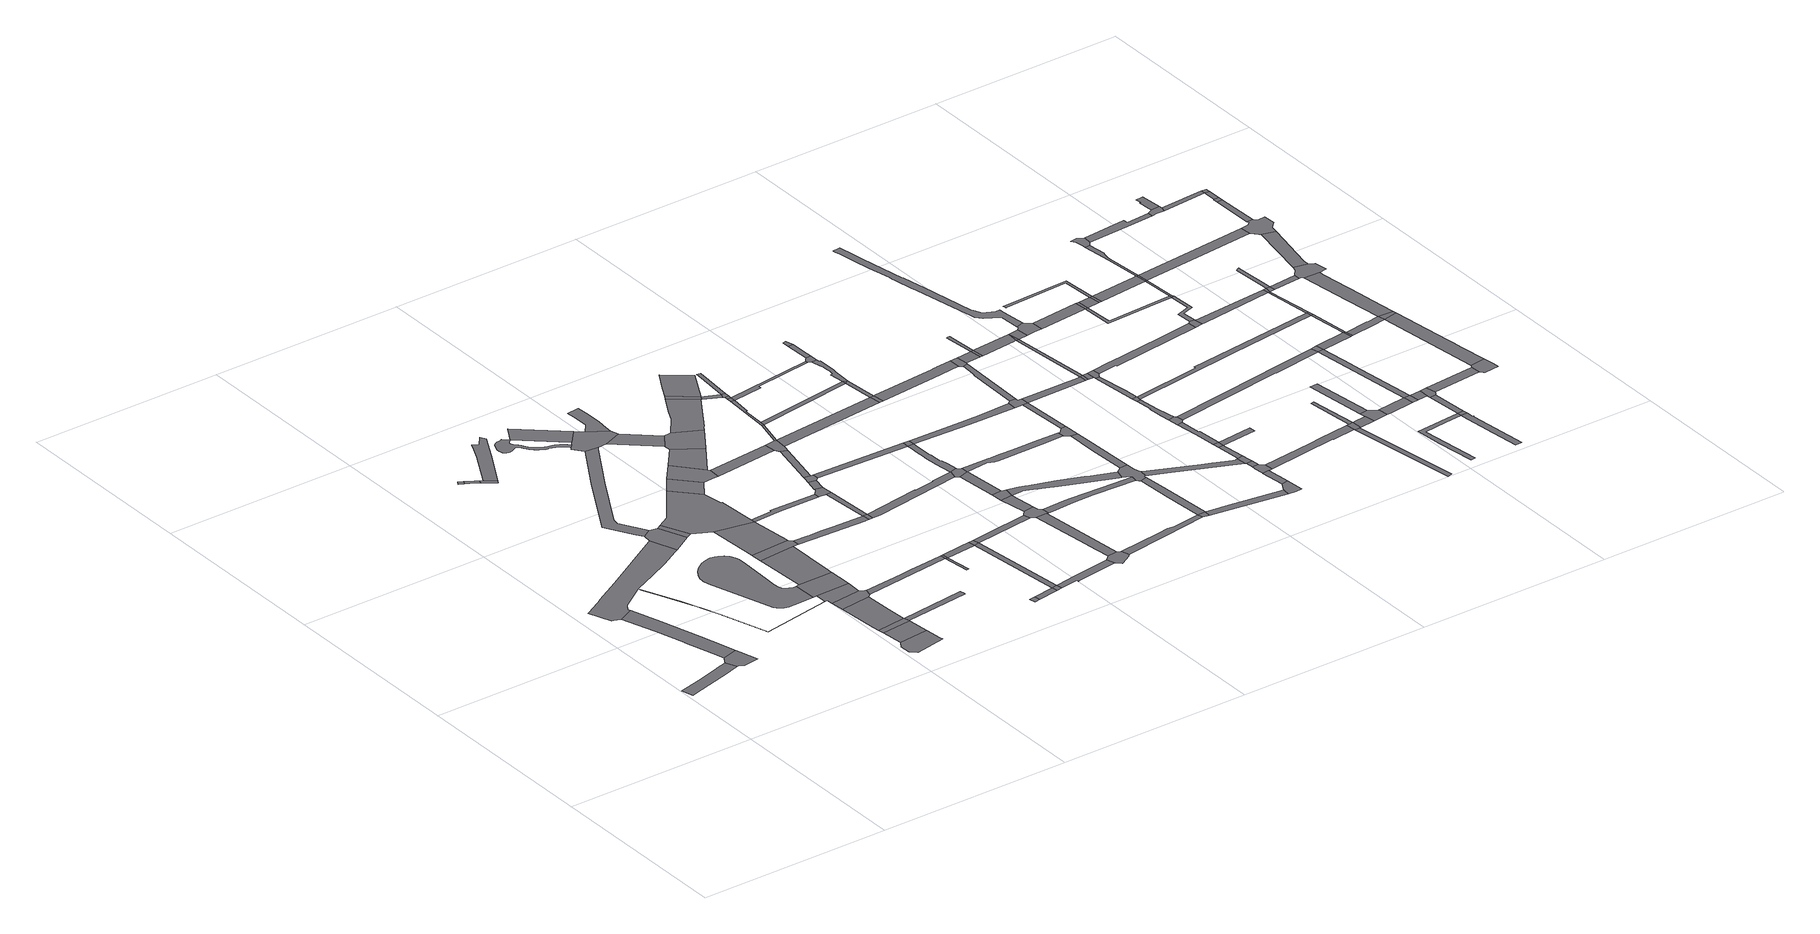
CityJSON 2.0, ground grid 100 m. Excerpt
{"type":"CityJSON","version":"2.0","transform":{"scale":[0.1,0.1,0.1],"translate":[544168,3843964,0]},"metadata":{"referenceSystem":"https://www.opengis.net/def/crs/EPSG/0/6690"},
"CityObjects":{
"road1":{"type":"Road","attributes":{"RoadStructureAttribute.sectionType":"1"},"geometry":[{"type":"MultiSurface","lod":"1","boundaries":[[[0,1,2,3,4,5,6,7,8,9,10,11]]]}]},
"road2":{"type":"Road","geometry":[{"type":"MultiSurface","lod":"1","boundaries":[[[12,13,14,15,0,11,16,17,18]]]}]},
"road3":{"type":"Road","attributes":{"RoadStructureAttribute.sectionType":"1"},"geometry":[{"type":"MultiSurface","lod":"1","boundaries":[[[19,20,21,22,23,24,25,26,27,28,29,14,13]]]}]},
"road4":{"type":"Road","attributes":{"RoadStructureAttribute.sectionType":"1"},"geometry":[{"type":"MultiSurface","lod":"1","boundaries":[[[30,31,32,33,34,35,36,37,38,39,24,23,40,41,42,43,44,45,46,47,48,49,50,51,52,53,54,55,56,57,58,59,60,61]]]}]},
"road5":{"type":"Road","geometry":[{"type":"MultiSurface","lod":"1","boundaries":[[[62,63,64,65]]]}]},
"road6":{"type":"Road","attributes":{"RoadStructureAttribute.sectionType":"1"},"geometry":[{"type":"MultiSurface","lod":"1","boundaries":[[[66,65,64,67,68,69]]]}]},
"road7":{"type":"Road","attributes":{"RoadStructureAttribute.sectionType":"1"},"geometry":[{"type":"MultiSurface","lod":"1","boundaries":[[[70,71,72,73,74,75,76,77,78,79,80,81,82,83,84,85,86,87,88,89,90,91,92,93,94,95,96,97,98,99,100]]]}]},
"road8":{"type":"Road","geometry":[{"type":"MultiSurface","lod":"1","boundaries":[[[69,68,101,102,103]]]}]},
"road9":{"type":"Road","geometry":[{"type":"MultiSurface","lod":"1","boundaries":[[[104,105,106,107,108,109,110,111]]]}]},
"road10":{"type":"Road","attributes":{"RoadStructureAttribute.sectionType":"1"},"geometry":[{"type":"MultiSurface","lod":"1","boundaries":[[[112,113,107,106]]]}]},
"road11":{"type":"Road","geometry":[{"type":"MultiSurface","lod":"1","boundaries":[[[114,115,116,113,112,117]]]}]},
"road12":{"type":"Road","geometry":[{"type":"MultiSurface","lod":"1","boundaries":[[[118,119,120,30,61,121,122,123]]]}]},
"road13":{"type":"Road","attributes":{"RoadStructureAttribute.sectionType":"1"},"geometry":[{"type":"MultiSurface","lod":"1","boundaries":[[[124,125,126,127,116,115]]]}]},
"road14":{"type":"Road","geometry":[{"type":"MultiSurface","lod":"1","boundaries":[[[128,129,130,126,125,131,132]]]}]},
"road15":{"type":"Road","attributes":{"RoadStructureAttribute.sectionType":"1"},"geometry":[{"type":"MultiSurface","lod":"1","boundaries":[[[133,134,51,135,130,129]]]}]},
"road16":{"type":"Road","attributes":{"function":"3","RoadStructureAttribute.sectionType":"1"},"geometry":[{"type":"MultiSurface","lod":"1","boundaries":[[[136,137,138,139,140,141,142,103,102,143,144,145]]]}]},
"road17":{"type":"Road","attributes":{"RoadStructureAttribute.sectionType":"1"},"geometry":[{"type":"MultiSurface","lod":"1","boundaries":[[[146,123,122,147,148]]]}]},
"road18":{"type":"Road","geometry":[{"type":"MultiSurface","lod":"1","boundaries":[[[149,150,100,99,134,133,151,152]]]}]},
"road19":{"type":"Road","attributes":{"RoadStructureAttribute.sectionType":"1"},"geometry":[{"type":"MultiSurface","lod":"1","boundaries":[[[153,154,155,156,157,158,159,149,152]]]}]},
"road20":{"type":"Road","attributes":{"RoadStructureAttribute.sectionType":"1"},"geometry":[{"type":"MultiSurface","lod":"1","boundaries":[[[160,161,162,163,164,165,120,119,166,167,168,169,170]]]}]},
"road21":{"type":"Road","geometry":[{"type":"MultiSurface","lod":"1","boundaries":[[[171,172,173,174,157,156,175,176]]]}]},
"road22":{"type":"Road","attributes":{"RoadStructureAttribute.sectionType":"1"},"geometry":[{"type":"MultiSurface","lod":"1","boundaries":[[[177,178,179,114,117]]]}]},
"road23":{"type":"Road","geometry":[{"type":"MultiSurface","lod":"1","boundaries":[[[180,173,172,181,182,183,184]]]}]},
"road24":{"type":"Road","geometry":[{"type":"MultiSurface","lod":"1","boundaries":[[[185,186,187,188,189,146,148,180,184,190,191,192,193]]]}]},
"road25":{"type":"Road","geometry":[{"type":"MultiSurface","lod":"1","boundaries":[[[194,195,196,197,198,199,200,201,202,203,204,205,206,207,208,209,210,211,212,213,214,215,216,217,218,219,220,221,222,223,224,225,226,227,228,229,230,231,232,233,234,235,236,237,238,239,240,241,242,243,244,245,246,247,248,249,250,251,252,253,254,255,256,257,258,259,260,261,262,263,264,265,266,267,268]]]}]},
"road26":{"type":"Road","attributes":{"RoadStructureAttribute.sectionType":"1"},"geometry":[{"type":"MultiSurface","lod":"1","boundaries":[[[269,270,271,272,132,131,273]]]}]},
"road27":{"type":"Road","attributes":{"RoadStructureAttribute.sectionType":"1"},"geometry":[{"type":"MultiSurface","lod":"1","boundaries":[[[274,268,275,276,277]]]}]},
"road28":{"type":"Road","attributes":{"RoadStructureAttribute.sectionType":"1"},"geometry":[{"type":"MultiSurface","lod":"1","boundaries":[[[278,279,280,185,193,281]]]}]},
"road29":{"type":"Road","attributes":{"RoadStructureAttribute.sectionType":"1"},"geometry":[{"type":"MultiSurface","lod":"1","boundaries":[[[282,283,284,285,286,287,176,175,288,289,290,291,292,293]]]}]},
"road30":{"type":"Road","geometry":[{"type":"MultiSurface","lod":"1","boundaries":[[[277,276,275,240,239,294,160,170,295,296,297,298]]]}]},
"road31":{"type":"Road","geometry":[{"type":"MultiSurface","lod":"1","boundaries":[[[299,278,281,300,301,302,303,304]]]}]},
"road32":{"type":"Road","attributes":{"RoadStructureAttribute.sectionType":"1"},"geometry":[{"type":"MultiSurface","lod":"1","boundaries":[[[305,306,190,184,307,308,309]]]}]},
"road33":{"type":"Road","geometry":[{"type":"MultiSurface","lod":"1","boundaries":[[[310,311,312,313]]]}]},
"road34":{"type":"Road","geometry":[{"type":"MultiSurface","lod":"1","boundaries":[[[273,314,315,316,317]]]}]},
"road35":{"type":"Road","attributes":{"RoadStructureAttribute.sectionType":"1"},"geometry":[{"type":"MultiSurface","lod":"1","boundaries":[[[318,319,320,321,322,323,324,325,298,297]]]}]},
"road36":{"type":"Road","attributes":{"RoadStructureAttribute.sectionType":"1"},"geometry":[{"type":"MultiSurface","lod":"1","boundaries":[[[296,295,326,327]]]}]},
"road37":{"type":"Road","geometry":[{"type":"MultiSurface","lod":"1","boundaries":[[[328,269,273,317]]]}]},
"road38":{"type":"Road","attributes":{"RoadStructureAttribute.sectionType":"1"},"geometry":[{"type":"MultiSurface","lod":"1","boundaries":[[[329,310,313,330]]]}]},
"road39":{"type":"Road","attributes":{"RoadStructureAttribute.sectionType":"1"},"geometry":[{"type":"MultiSurface","lod":"1","boundaries":[[[331,299,304,332]]]}]},
"road40":{"type":"Road","attributes":{"RoadStructureAttribute.sectionType":"1"},"geometry":[{"type":"MultiSurface","lod":"1","boundaries":[[[333,293,292,334]]]}]},
"road41":{"type":"Road","geometry":[{"type":"MultiSurface","lod":"1","boundaries":[[[335,329,330,336]]]}]},
"road42":{"type":"Road","attributes":{"RoadStructureAttribute.sectionType":"1"},"geometry":[{"type":"MultiSurface","lod":"1","boundaries":[[[337,338,328,317,339]]]}]},
"road43":{"type":"Road","attributes":{"RoadStructureAttribute.sectionType":"1"},"geometry":[{"type":"MultiSurface","lod":"1","boundaries":[[[340,341,342,333]]]}]},
"road44":{"type":"Road","geometry":[{"type":"MultiSurface","lod":"1","boundaries":[[[343,344,345,309,308,346,347,341,340,348]]]}]},
"road45":{"type":"Road","attributes":{"RoadStructureAttribute.sectionType":"1"},"geometry":[{"type":"MultiSurface","lod":"1","boundaries":[[[349,339,329,335]]]}]},
"road46":{"type":"Road","geometry":[{"type":"MultiSurface","lod":"1","boundaries":[[[350,327,326,331,332,351]]]}]},
"road47":{"type":"Road","attributes":{"RoadStructureAttribute.sectionType":"1"},"geometry":[{"type":"MultiSurface","lod":"1","boundaries":[[[352,302,301,353]]]}]},
"road48":{"type":"Road","attributes":{"RoadStructureAttribute.sectionType":"1"},"geometry":[{"type":"MultiSurface","lod":"1","boundaries":[[[354,343,348,355]]]}]},
"road49":{"type":"Road","geometry":[{"type":"MultiSurface","lod":"1","boundaries":[[[356,337,339,349]]]}]},
"road50":{"type":"Road","geometry":[{"type":"MultiSurface","lod":"1","boundaries":[[[357,358,354,355,359,360,361,362,363]]]}]},
"road51":{"type":"Road","attributes":{"RoadStructureAttribute.sectionType":"1"},"geometry":[{"type":"MultiSurface","lod":"1","boundaries":[[[364,365,366,367,335,336,368,369,370,371,372]]]}]},
"road52":{"type":"Road","attributes":{"RoadStructureAttribute.sectionType":"1"},"geometry":[{"type":"MultiSurface","lod":"1","boundaries":[[[373,357,363,374]]]}]},
"road53":{"type":"Road","attributes":{"RoadStructureAttribute.sectionType":"1"},"geometry":[{"type":"MultiSurface","lod":"1","boundaries":[[[375,376,377,350,351,378,379,380,381]]]}]},
"road54":{"type":"Road","geometry":[{"type":"MultiSurface","lod":"1","boundaries":[[[382,383,384,352,353,385,373,374,386,387,388]]]}]},
"road55":{"type":"Road","attributes":{"RoadStructureAttribute.sectionType":"1"},"geometry":[{"type":"MultiSurface","lod":"1","boundaries":[[[389,390,356,349,391]]]}]},
"road56":{"type":"Road","attributes":{"RoadStructureAttribute.sectionType":"1"},"geometry":[{"type":"MultiSurface","lod":"1","boundaries":[[[392,393,394,395,396,333,334,397,398]]]}]},
"road57":{"type":"Road","geometry":[{"type":"MultiSurface","lod":"1","boundaries":[[[399,400,383,382,401]]]}]},
"road58":{"type":"Road","geometry":[{"type":"MultiSurface","lod":"1","boundaries":[[[402,375,381,403,404]]]}]},
"road59":{"type":"Road","attributes":{"RoadStructureAttribute.sectionType":"1"},"geometry":[{"type":"MultiSurface","lod":"1","boundaries":[[[362,361,405,406]]]}]},
"road60":{"type":"Road","geometry":[{"type":"MultiSurface","lod":"1","boundaries":[[[407,408,364,372,409,410,411,412]]]}]},
"road61":{"type":"Road","attributes":{"RoadStructureAttribute.sectionType":"1"},"geometry":[{"type":"MultiSurface","lod":"1","boundaries":[[[413,399,401,414,415,416,417]]]}]},
"road62":{"type":"Road","attributes":{"RoadStructureAttribute.sectionType":"1"},"geometry":[{"type":"MultiSurface","lod":"1","boundaries":[[[418,419,402,404,420,421]]]}]},
"road63":{"type":"Road","attributes":{"RoadStructureAttribute.sectionType":"1"},"geometry":[{"type":"MultiSurface","lod":"1","boundaries":[[[404,403,422,423]]]}]},
"road64":{"type":"Road","attributes":{"RoadStructureAttribute.sectionType":"1"},"geometry":[{"type":"MultiSurface","lod":"1","boundaries":[[[424,425,426,408,407,427]]]}]},
"road65":{"type":"Road","geometry":[{"type":"MultiSurface","lod":"1","boundaries":[[[428,413,417,429]]]}]},
"road66":{"type":"Road","attributes":{"RoadStructureAttribute.sectionType":"1"},"geometry":[{"type":"MultiSurface","lod":"1","boundaries":[[[430,428,429,431]]]}]},
"road67":{"type":"Road","geometry":[{"type":"MultiSurface","lod":"1","boundaries":[[[432,433,434,435,436,437,389,391,438,439,424,427,440,441]]]}]},
"road68":{"type":"Road","geometry":[{"type":"MultiSurface","lod":"1","boundaries":[[[423,422,430,431,442]]]}]},
"road69":{"type":"Road","attributes":{"RoadStructureAttribute.sectionType":"1"},"geometry":[{"type":"MultiSurface","lod":"1","boundaries":[[[443,444,435,434]]]}]},
"road70":{"type":"Road","geometry":[{"type":"MultiSurface","lod":"1","boundaries":[[[445,446,447,444,443,448]]]}]},
"road71":{"type":"Road","attributes":{"RoadStructureAttribute.sectionType":"1"},"geometry":[{"type":"MultiSurface","lod":"1","boundaries":[[[449,450,451,423,442,452,453,454,455]]]}]},
"road72":{"type":"Road","attributes":{"RoadStructureAttribute.sectionType":"1"},"geometry":[{"type":"MultiSurface","lod":"1","boundaries":[[[456,457,447,446,458]]]}]},
"road73":{"type":"Road","geometry":[{"type":"MultiSurface","lod":"1","boundaries":[[[459,460,461,392,398,457,456,462]]]}]},
"road74":{"type":"Road","attributes":{"RoadStructureAttribute.sectionType":"1"},"geometry":[{"type":"MultiSurface","lod":"1","boundaries":[[[463,464,465,382,388,466]]]}]},
"road75":{"type":"Road","attributes":{"RoadStructureAttribute.sectionType":"1"},"geometry":[{"type":"MultiSurface","lod":"1","boundaries":[[[467,468,469,470,471,472,473,405,474,475,476,477,478,479,392,461]]]}]},
"road76":{"type":"Road","geometry":[{"type":"MultiSurface","lod":"1","boundaries":[[[406,405,473,480]]]}]},
"road77":{"type":"Road","attributes":{"RoadStructureAttribute.sectionType":"1"},"geometry":[{"type":"MultiSurface","lod":"1","boundaries":[[[481,414,401,482]]]}]},
"road78":{"type":"Road","attributes":{"RoadStructureAttribute.sectionType":"1"},"geometry":[{"type":"MultiSurface","lod":"1","boundaries":[[[483,484,485,486,487,412,411,488,489]]]}]},
"road79":{"type":"Road","attributes":{"RoadStructureAttribute.sectionType":"1"},"geometry":[{"type":"MultiSurface","lod":"1","boundaries":[[[490,429,417,491,492,493]]]}]},
"road80":{"type":"Road","attributes":{"RoadStructureAttribute.sectionType":"1"},"geometry":[{"type":"MultiSurface","lod":"1","boundaries":[[[494,495,496,497,498,499,441,440,500,501,502,503,504,505]]]}]},
"road81":{"type":"Road","attributes":{"RoadStructureAttribute.sectionType":"1"},"geometry":[{"type":"MultiSurface","lod":"1","boundaries":[[[506,507,508,509,510,511,512,448,443,513,514,515,516,517,518,519,520,521]]]}]},
"road82":{"type":"Road","attributes":{"RoadStructureAttribute.sectionType":"1"},"geometry":[{"type":"MultiSurface","lod":"1","boundaries":[[[522,523,524,525,526,462,456,527,528,529,530,531,532,533,534]]]}]},
"road83":{"type":"Road","geometry":[{"type":"MultiSurface","lod":"1","boundaries":[[[535,463,466,536]]]}]},
"road84":{"type":"Road","attributes":{"RoadStructureAttribute.sectionType":"1"},"geometry":[{"type":"MultiSurface","lod":"1","boundaries":[[[537,482,538,463,535]]]}]},
"road85":{"type":"Road","geometry":[{"type":"MultiSurface","lod":"1","boundaries":[[[481,482,537]]]}]},
"road86":{"type":"Road","attributes":{"RoadStructureAttribute.sectionType":"1"},"geometry":[{"type":"MultiSurface","lod":"1","boundaries":[[[539,540,480,473,541,542,543,544]]]}]},
"road87":{"type":"Road","geometry":[{"type":"MultiSurface","lod":"1","boundaries":[[[545,483,489,546]]]}]},
"road88":{"type":"Road","attributes":{"RoadStructureAttribute.sectionType":"1"},"geometry":[{"type":"MultiSurface","lod":"1","boundaries":[[[547,548,549,550,551,552,553,554,555,556,557,558,559,560,561,481,537]]]}]},
"road89":{"type":"Road","geometry":[{"type":"MultiSurface","lod":"1","boundaries":[[[562,563,564,490,493,565,552,551]]]}]},
"road90":{"type":"Road","attributes":{"RoadStructureAttribute.sectionType":"1"},"geometry":[{"type":"MultiSurface","lod":"1","boundaries":[[[566,567,568,569,570,571,572,483,545]]]}]},
"road91":{"type":"Road","attributes":{"RoadStructureAttribute.sectionType":"1"},"geometry":[{"type":"MultiSurface","lod":"1","boundaries":[[[573,574,575,576,563,562]]]}]},
"road92":{"type":"Road","geometry":[{"type":"MultiSurface","lod":"1","boundaries":[[[577,578,579,580,521,520,581,582,505,504,583,569,568,584,585,586]]]}]},
"road93":{"type":"Road","geometry":[{"type":"MultiSurface","lod":"1","boundaries":[[[587,588,576,575]]]}]},
"road94":{"type":"Road","attributes":{"RoadStructureAttribute.sectionType":"1"},"geometry":[{"type":"MultiSurface","lod":"1","boundaries":[[[589,590,591,592,580,579,593,594,595]]]}]},
"road95":{"type":"Road","attributes":{"RoadStructureAttribute.sectionType":"1"},"geometry":[{"type":"MultiSurface","lod":"1","boundaries":[[[596,597,598,599,600,601,602,603,535,536,604,605,606,607]]]}]},
"road96":{"type":"Road","attributes":{"RoadStructureAttribute.sectionType":"1"},"geometry":[{"type":"MultiSurface","lod":"1","boundaries":[[[608,609,545,546,610,611,612]]]}]},
"road97":{"type":"Road","geometry":[{"type":"MultiSurface","lod":"1","boundaries":[[[613,614,615,616,617,534,533,589,595]]]}]},
"road98":{"type":"Road","attributes":{"RoadStructureAttribute.sectionType":"1"},"geometry":[{"type":"MultiSurface","lod":"1","boundaries":[[[618,619,615,614]]]}]},
"road99":{"type":"Road","geometry":[{"type":"MultiSurface","lod":"1","boundaries":[[[620,544,543,619,618,621,622,623,624]]]}]},
"road100":{"type":"Road","attributes":{"RoadStructureAttribute.sectionType":"1"},"geometry":[{"type":"MultiSurface","lod":"1","boundaries":[[[625,626,627,628,629,630,631,586,585,632,633,634,635,636,637]]]}]},
"road101":{"type":"Road","attributes":{"RoadStructureAttribute.sectionType":"1"},"geometry":[{"type":"MultiSurface","lod":"1","boundaries":[[[638,639,640,641,620,624]]]}]},
"road102":{"type":"Road","geometry":[{"type":"MultiSurface","lod":"1","boundaries":[[[642,643,644,612,611,645,646]]]}]},
"road103":{"type":"Road","geometry":[{"type":"MultiSurface","lod":"1","boundaries":[[[647,596,607,648,639,638,649]]]}]},
"road104":{"type":"Road","attributes":{"RoadStructureAttribute.sectionType":"1"},"geometry":[{"type":"MultiSurface","lod":"1","boundaries":[[[650,651,643,642]]]}]},
"road105":{"type":"Road","attributes":{"RoadStructureAttribute.sectionType":"1"},"geometry":[{"type":"MultiSurface","lod":"1","boundaries":[[[652,653,621,618,654,655,656]]]}]},
"road106":{"type":"Road","attributes":{"RoadStructureAttribute.sectionType":"1"},"geometry":[{"type":"MultiSurface","lod":"1","boundaries":[[[657,658,647,649,659]]]}]},
"road107":{"type":"Road","geometry":[{"type":"MultiSurface","lod":"1","boundaries":[[[660,661,662,663,664,651,650,665,666,667]]]}]},
"road108":{"type":"Road","attributes":{"RoadStructureAttribute.sectionType":"1"},"geometry":[{"type":"MultiSurface","lod":"1","boundaries":[[[668,669,670,661,660]]]}]},
"road109":{"type":"Road","geometry":[{"type":"MultiSurface","lod":"1","boundaries":[[[671,672,673,637,636,670,669]]]}]},
"road110":{"type":"Road","attributes":{"RoadStructureAttribute.sectionType":"1"},"geometry":[{"type":"MultiSurface","lod":"1","boundaries":[[[674,675,676,673,672]]]}]},
"road111":{"type":"Road","geometry":[{"type":"MultiSurface","lod":"1","boundaries":[[[677,678,676,675]]]}]},
"road112":{"type":"Road","geometry":[{"type":"MultiSurface","lod":"1","boundaries":[[[679,657,659,680]]]}]},
"road113":{"type":"Road","geometry":[{"type":"MultiSurface","lod":"1","boundaries":[[[681,682,683,657,679]]]}]},
"road114":{"type":"Road","attributes":{"RoadStructureAttribute.sectionType":"1"},"geometry":[{"type":"MultiSurface","lod":"1","boundaries":[[[684,685,686,687,688,689,690,678,677]]]}]},
"road115":{"type":"Road","geometry":[{"type":"MultiSurface","lod":"1","boundaries":[[[691,692,693,694,689,688,695,696,697,698]]]}]},
"road116":{"type":"Road","attributes":{"RoadStructureAttribute.sectionType":"1"},"geometry":[{"type":"MultiSurface","lod":"1","boundaries":[[[699,700,701,702,703,704,705,706,694,693]]]}]},
"road117":{"type":"Road","geometry":[{"type":"MultiSurface","lod":"1","boundaries":[[[707,708,702,701,709,710]]]}]},
"road118":{"type":"Road","geometry":[{"type":"MultiSurface","lod":"1","boundaries":[[[711,712,713,677,675]]]}]},
"road119":{"type":"Road","attributes":{"RoadStructureAttribute.sectionType":"1"},"geometry":[{"type":"MultiSurface","lod":"1","boundaries":[[[714,715,679,680,716,717,718]]]}]},
"road120":{"type":"Road","geometry":[{"type":"MultiSurface","lod":"1","boundaries":[[[719,656,655,720]]]}]},
"road121":{"type":"Road","attributes":{"RoadStructureAttribute.sectionType":"1"},"geometry":[{"type":"MultiSurface","lod":"1","boundaries":[[[721,722,723,708,707]]]}]},
"road122":{"type":"Road","attributes":{"RoadStructureAttribute.sectionType":"1"},"geometry":[{"type":"MultiSurface","lod":"1","boundaries":[[[724,725,719,720,726,727]]]}]},
"road123":{"type":"Road","attributes":{"RoadStructureAttribute.sectionType":"1"},"geometry":[{"type":"MultiSurface","lod":"1","boundaries":[[[728,718,656,719]]]}]},
"road124":{"type":"Road","geometry":[{"type":"MultiSurface","lod":"1","boundaries":[[[729,724,727,730,723,722,731,732,733]]]}]},
"road125":{"type":"Road","geometry":[{"type":"MultiSurface","lod":"1","boundaries":[[[714,718,728]]]}]},
"road126":{"type":"Road","attributes":{"RoadStructureAttribute.sectionType":"1"},"geometry":[{"type":"MultiSurface","lod":"1","boundaries":[[[734,735,736,667,666,737,738,739]]]}]},
"road127":{"type":"Road","attributes":{"RoadStructureAttribute.sectionType":"1"},"geometry":[{"type":"MultiSurface","lod":"1","boundaries":[[[740,714,728,741]]]}]},
"road128":{"type":"Road","geometry":[{"type":"MultiSurface","lod":"1","boundaries":[[[742,743,744,745,746,740,741,747,748,749,750]]]}]},
"road129":{"type":"Road","attributes":{"RoadStructureAttribute.sectionType":"1"},"geometry":[{"type":"MultiSurface","lod":"1","boundaries":[[[751,752,753,754,755,756,757,758,759,760,761,762,763,764,765,766,767,768,769,770,771,772,773,774,775,776,777,778,779,780,781,782,783,784,785,786,744,743]]]}]},
"road130":{"type":"Road","attributes":{"RoadStructureAttribute.sectionType":"1"},"geometry":[{"type":"MultiSurface","lod":"1","boundaries":[[[787,788,789,790]]]}]},
"road131":{"type":"Road","attributes":{"RoadStructureAttribute.sectionType":"1"},"geometry":[{"type":"MultiSurface","lod":"1","boundaries":[[[791,792,793,794,729,733,795,796,797,798,799]]]}]},
"road132":{"type":"Road","attributes":{"RoadStructureAttribute.sectionType":"1"},"geometry":[{"type":"MultiSurface","lod":"1","boundaries":[[[800,750,749,801,802]]]}]},
"road133":{"type":"Road","geometry":[{"type":"MultiSurface","lod":"1","boundaries":[[[803,804,805,734,739,806,788,787,807,808]]]}]},
"road134":{"type":"Road","attributes":{"RoadStructureAttribute.sectionType":"1"},"geometry":[{"type":"MultiSurface","lod":"1","boundaries":[[[809,810,811,698,697,812,813,814]]]}]},
"road135":{"type":"Road","attributes":{"RoadStructureAttribute.sectionType":"1"},"geometry":[{"type":"MultiSurface","lod":"1","boundaries":[[[815,816,817,804,803]]]}]},
"road136":{"type":"Road","attributes":{"RoadStructureAttribute.sectionType":"1"},"geometry":[{"type":"MultiSurface","lod":"1","boundaries":[[[818,819,820,803,808,821]]]}]},
"road137":{"type":"Road","attributes":{"RoadStructureAttribute.sectionType":"1"},"geometry":[{"type":"MultiSurface","lod":"1","boundaries":[[[822,823,824,825,826,827,828,829]]]}]},
"road138":{"type":"Road","geometry":[{"type":"MultiSurface","lod":"1","boundaries":[[[830,800,802,831]]]}]},
"road139":{"type":"Road","geometry":[{"type":"MultiSurface","lod":"1","boundaries":[[[832,833,834,835,818,821,836,837]]]}]},
"road140":{"type":"Road","attributes":{"RoadStructureAttribute.sectionType":"1"},"geometry":[{"type":"MultiSurface","lod":"1","boundaries":[[[838,839,840,710,709,841,842]]]}]},
"road141":{"type":"Road","attributes":{"RoadStructureAttribute.sectionType":"1"},"geometry":[{"type":"MultiSurface","lod":"1","boundaries":[[[843,844,845,835,834]]]}]},
"road142":{"type":"Road","attributes":{"RoadStructureAttribute.sectionType":"1"},"geometry":[{"type":"MultiSurface","lod":"1","boundaries":[[[828,830,831,846]]]}]},
"road143":{"type":"Road","attributes":{"RoadStructureAttribute.sectionType":"1"},"geometry":[{"type":"MultiSurface","lod":"1","boundaries":[[[847,848,849,850,851,852,853,854]]]}]},
"road144":{"type":"Road","geometry":[{"type":"MultiSurface","lod":"1","boundaries":[[[829,828,846,855]]]}]},
"road145":{"type":"Road","attributes":{"RoadStructureAttribute.sectionType":"1"},"geometry":[{"type":"MultiSurface","lod":"1","boundaries":[[[856,857,858,837,836,859,860]]]}]},
"road146":{"type":"Road","attributes":{"RoadStructureAttribute.sectionType":"1"},"geometry":[{"type":"MultiSurface","lod":"1","boundaries":[[[861,831,802,862,863,864]]]}]},
"road147":{"type":"Road","geometry":[{"type":"MultiSurface","lod":"1","boundaries":[[[865,866,791,799,867,868,869]]]}]},
"road148":{"type":"Road","attributes":{"RoadStructureAttribute.sectionType":"1"},"geometry":[{"type":"MultiSurface","lod":"1","boundaries":[[[870,871,872,829,855,873,874]]]}]},
"road149":{"type":"Road","geometry":[{"type":"MultiSurface","lod":"1","boundaries":[[[875,856,860,876]]]}]},
"road150":{"type":"Road","attributes":{"RoadStructureAttribute.sectionType":"1"},"geometry":[{"type":"MultiSurface","lod":"1","boundaries":[[[877,878,879,880,854,881,882,883,884]]]}]},
"road151":{"type":"Road","attributes":{"RoadStructureAttribute.sectionType":"1"},"geometry":[{"type":"MultiSurface","lod":"1","boundaries":[[[885,886,887,888,889,890,865,869]]]}]},
"road152":{"type":"Road","geometry":[{"type":"MultiSurface","lod":"1","boundaries":[[[891,847,854,880]]]}]},
"road153":{"type":"Road","attributes":{"RoadStructureAttribute.sectionType":"1"},"geometry":[{"type":"MultiSurface","lod":"1","boundaries":[[[892,893,875,876,894,895]]]}]},
"road154":{"type":"Road","attributes":{"RoadStructureAttribute.sectionType":"1"},"geometry":[{"type":"MultiSurface","lod":"1","boundaries":[[[896,897,898,814,856,875]]]}]},
"road155":{"type":"Road","attributes":{"RoadStructureAttribute.sectionType":"1"},"geometry":[{"type":"MultiSurface","lod":"1","boundaries":[[[899,900,901,847,891]]]}]},
"road156":{"type":"Road","geometry":[{"type":"MultiSurface","lod":"1","boundaries":[[[902,892,895,903,900,899,904,905]]]}]},
"road157":{"type":"Road","geometry":[{"type":"MultiSurface","lod":"1","boundaries":[[[906,809,814,898]]]}]},
"road158":{"type":"Road","geometry":[{"type":"MultiSurface","lod":"1","boundaries":[[[907,908,874,864,863,888,887]]]}]},
"road159":{"type":"Road","geometry":[{"type":"MultiSurface","lod":"1","boundaries":[[[909,870,874,908]]]}]},
"road160":{"type":"Road","attributes":{"RoadStructureAttribute.sectionType":"1"},"geometry":[{"type":"MultiSurface","lod":"1","boundaries":[[[910,868,867,911,912]]]}]},
"road161":{"type":"Road","attributes":{"RoadStructureAttribute.sectionType":"1"},"geometry":[{"type":"MultiSurface","lod":"1","boundaries":[[[913,914,915,916,917,918,919,920,921,870,909]]]}]},
"road162":{"type":"Road","attributes":{"RoadStructureAttribute.sectionType":"1"},"geometry":[{"type":"MultiSurface","lod":"1","boundaries":[[[922,923,924,906,898,925,926]]]}]},
"road163":{"type":"Road","geometry":[{"type":"MultiSurface","lod":"1","boundaries":[[[927,928,929,930,931,919,918,932,933,934]]]}]},
"road164":{"type":"Road","attributes":{"RoadStructureAttribute.sectionType":"1"},"geometry":[{"type":"MultiSurface","lod":"1","boundaries":[[[935,902,905,936]]]}]},
"road165":{"type":"Road","geometry":[{"type":"MultiSurface","lod":"1","boundaries":[[[937,922,926,938,939]]]}]},
"road166":{"type":"Road","attributes":{"RoadStructureAttribute.sectionType":"1"},"geometry":[{"type":"MultiSurface","lod":"1","boundaries":[[[940,842,922,937]]]}]},
"road167":{"type":"Road","geometry":[{"type":"MultiSurface","lod":"1","boundaries":[[[941,838,842,940]]]}]},
"road168":{"type":"Road","attributes":{"RoadStructureAttribute.sectionType":"1"},"geometry":[{"type":"MultiSurface","lod":"1","boundaries":[[[942,912,943,838,941]]]}]},
"road169":{"type":"Road","geometry":[{"type":"MultiSurface","lod":"1","boundaries":[[[944,910,912,942]]]}]},
"road170":{"type":"Road","attributes":{"RoadStructureAttribute.sectionType":"1"},"geometry":[{"type":"MultiSurface","lod":"1","boundaries":[[[945,946,947,939,938,948,949]]]}]},
"road171":{"type":"Road","geometry":[{"type":"MultiSurface","lod":"1","boundaries":[[[950,944,942,951]]]}]},
"road172":{"type":"Road","geometry":[{"type":"MultiSurface","lod":"1","boundaries":[[[952,953,954,955,956,935,936,957,958,959]]]}]},
"road173":{"type":"Road","geometry":[{"type":"MultiSurface","lod":"1","boundaries":[[[960,961,962,963,964,965,944,950]]]}]},
"road174":{"type":"Road","attributes":{"RoadStructureAttribute.sectionType":"1"},"geometry":[{"type":"MultiSurface","lod":"1","boundaries":[[[966,967,968,969,934,933,970,971,972]]]}]},
"road175":{"type":"Road","attributes":{"RoadStructureAttribute.sectionType":"1"},"geometry":[{"type":"MultiSurface","lod":"1","boundaries":[[[973,909,908,974,975,976]]]}]},
"road176":{"type":"Road","attributes":{"RoadStructureAttribute.sectionType":"1"},"geometry":[{"type":"MultiSurface","lod":"1","boundaries":[[[977,978,979,980,949,955,954]]]}]},
"road177":{"type":"Road","attributes":{"RoadStructureAttribute.sectionType":"1"},"geometry":[{"type":"MultiSurface","lod":"1","boundaries":[[[981,950,951,982]]]}]},
"road178":{"type":"Road","geometry":[{"type":"MultiSurface","lod":"1","boundaries":[[[945,949,980,983]]]}]},
"road179":{"type":"Road","attributes":{"RoadStructureAttribute.sectionType":"1"},"geometry":[{"type":"MultiSurface","lod":"1","boundaries":[[[984,985,945,983,986,987,988,989,990]]]}]},
"road180":{"type":"Road","geometry":[{"type":"MultiSurface","lod":"1","boundaries":[[[991,992,981,982,993,994,984,990,995,996,997]]]}]},
"road181":{"type":"Road","geometry":[{"type":"MultiSurface","lod":"1","boundaries":[[[998,999,972,971,1000,1001,1002]]]}]},
"road182":{"type":"Road","attributes":{"RoadStructureAttribute.sectionType":"1"},"geometry":[{"type":"MultiSurface","lod":"1","boundaries":[[[1003,1004,1005,1006,1007,1008,999,998]]]}]},
"road183":{"type":"Road","attributes":{"RoadStructureAttribute.sectionType":"1"},"geometry":[{"type":"MultiSurface","lod":"1","boundaries":[[[1009,991,997,1010,1011]]]}]},
"road184":{"type":"Road","attributes":{"RoadStructureAttribute.sectionType":"1"},"geometry":[{"type":"MultiSurface","lod":"1","boundaries":[[[1012,1002,1001,1013]]]}]},
"road185":{"type":"Road","geometry":[{"type":"MultiSurface","lod":"1","boundaries":[[[1014,1015,1016,1017,1018,1019,1020,973,976,1021,1009,1011,1022,1023,1024]]]}]},
"road186":{"type":"Road","attributes":{"RoadStructureAttribute.sectionType":"1"},"geometry":[{"type":"MultiSurface","lod":"1","boundaries":[[[1025,1026,1017,1016,1027]]]}]},
"road187":{"type":"Road","geometry":[{"type":"MultiSurface","lod":"1","boundaries":[[[1028,1029,1030,1025,1027]]]}]},
"road188":{"type":"Road","attributes":{"RoadStructureAttribute.sectionType":"1"},"geometry":[{"type":"MultiSurface","lod":"1","boundaries":[[[1013,1031,1029,1028,1032]]]}]},
"road189":{"type":"Road","geometry":[{"type":"MultiSurface","lod":"1","boundaries":[[[1012,1013,1032,1033]]]}]}
},
"vertices":[
[310,608,0],[253,592,0],[251,592,0],[240,589,0],[172,569,0],[123,556,0],[6,523,0],[24,463,0],[39,467,0],[272,532,0],[286,536,0],[334,550,0],
[420,646,0],[413,669,0],[332,646,0],[315,617,0],[341,552,0],[367,538,0],[447,549,0],
[377,798,0],[359,862,0],[337,939,0],[297,1073,0],[246,1228,0],[168,1192,0],[194,1109,0],[225,1014,0],[271,860,0],[272,855,0],[315,710,0],
[678,1670,0],[671,1666,0],[334,1469,0],[191,1388,0],[192,1386,0],[131,1351,0],[80,1322,0],[124,1206,0],[142,1201,0],[148,1199,0],[242,1239,0],[241,1242,0],[240,1245,0],[261,1276,0],[385,1361,0],[394,1343,0],[432,1251,0],[473,1155,0],[511,1060,0],[545,963,0],[625,711,0],[992,777,0],[626,713,0],[547,965,0],[512,1062,0],[475,1158,0],[387,1362,0],[451,1392,0],[510,1420,0],[609,1468,0],[712,1524,0],[730,1534,0],
[301,2599,0],[291,2582,0],[316,2569,0],[325,2586,0],
[367,2561,0],[360,2546,0],[380,2533,0],[386,2550,0],
[952,961,0],[931,966,0],[916,976,0],[906,990,0],[899,1006,0],[897,1034,0],[898,1095,0],[905,1269,0],[904,1302,0],[898,1324,0],[885,1349,0],[867,1366,0],[845,1379,0],[830,1386,0],[807,1388,0],[779,1385,0],[747,1372,0],[714,1350,0],[690,1327,0],[672,1298,0],[663,1273,0],[660,1243,0],[665,1209,0],[775,873,0],[783,860,0],[795,848,0],[810,838,0],[832,833,0],[862,833,0],[970,837,0],[966,960,0],
[441,2483,0],[451,2500,0],[401,2542,0],
[1211,218,0],[1209,242,0],[1203,301,0],[1045,285,0],[1024,253,0],[1026,196,0],[1057,168,0],[1214,196,0],
[1191,412,0],[1034,396,0],
[1184,446,0],[1182,446,0],[1031,430,0],[1190,417,0],
[736,1747,0],[735,1748,0],[686,1717,0],[751,1546,0],[834,1597,0],[775,1739,0],
[1177,550,0],[1170,692,0],[1012,674,0],[1027,466,0],
[1192,746,0],[1168,762,0],[1006,744,0],[1188,709,0],[1195,744,0],
[1168,840,0],[990,838,0],[1004,779,0],
[614,2854,0],[577,2809,0],[549,2825,0],[542,2812,0],[540,2808,0],[539,2807,0],[500,2725,0],[548,2672,0],[603,2775,0],[629,2827,0],
[800,1754,0],[846,1604,0],[865,1613,0],
[983,965,0],[975,961,0],[1168,862,0],[1167,966,0],
[1166,984,0],[1165,1133,0],[1165,1249,0],[1165,1251,0],[973,1234,0],[979,1096,0],[985,966,0],
[920,2476,0],[783,2251,0],[763,2215,0],[581,1895,0],[656,1760,0],[664,1749,0],[657,1882,0],[661,1914,0],[824,2200,0],[976,2454,0],[986,2470,0],
[1192,1293,0],[1178,1308,0],[970,1294,0],[970,1278,0],[1194,1250,0],[1195,1290,0],
[1532,458,0],[1530,473,0],[1527,488,0],
[957,1564,0],[1177,1317,0],[1157,1515,0],[1156,1519,0],[1156,1526,0],
[1005,1981,0],[986,1955,0],[972,1936,0],[864,1792,0],[863,1790,0],[1154,1551,0],[1142,1749,0],[1136,1749,0],[1121,1855,0],
[681,2782,0],[674,2777,0],[667,2776,0],[654,2776,0],[645,2774,0],[636,2768,0],[628,2760,0],[622,2749,0],[617,2734,0],[613,2722,0],[611,2714,0],[611,2704,0],[613,2697,0],[617,2686,0],[624,2677,0],[630,2674,0],[637,2672,0],[642,2670,0],[649,2670,0],[660,2673,0],[675,2682,0],[683,2685,0],[692,2686,0],[699,2683,0],[702,2680,0],[705,2678,0],[714,2661,0],[730,2639,0],[745,2623,0],[763,2610,0],[781,2599,0],[792,2595,0],[802,2593,0],[804,2592,0],[819,2589,0],[827,2587,0],[836,2584,0],[846,2580,0],[855,2574,0],[864,2568,0],[873,2561,0],[877,2557,0],[882,2553,0],[885,2549,0],[889,2545,0],[892,2543,0],[905,2558,0],[900,2563,0],[895,2568,0],[890,2572,0],[886,2576,0],[876,2584,0],[866,2591,0],[855,2597,0],[844,2603,0],[832,2607,0],[824,2609,0],[815,2611,0],[806,2612,0],[798,2614,0],[790,2617,0],[774,2627,0],[758,2638,0],[745,2652,0],[731,2671,0],[721,2689,0],[717,2694,0],[713,2698,0],[709,2702,0],[704,2706,0],[695,2718,0],[692,2729,0],[692,2735,0],[694,2740,0],[710,2757,0],
[1644,791,0],[1561,782,0],[1467,772,0],[1406,766,0],[1647,761,0],
[759,2840,0],[919,2575,0],[976,2641,0],[981,2647,0],
[1067,2063,0],[1031,2015,0],[1017,1997,0],[1179,1940,0],
[1563,1278,0],[1561,1278,0],[1409,1283,0],[1344,1285,0],[1283,1286,0],[1272,1287,0],[1272,1247,0],[1560,1239,0],[1561,1239,0],[1563,1239,0],[1580,1238,0],[1574,1279,0],
[880,2529,0],[1036,2474,0],[1131,2513,0],[1118,2555,0],[1021,2612,0],
[1144,2158,0],[1249,1946,0],[1265,1947,0],[1268,2009,0],[1265,2013,0],[1260,2020,0],
[1272,1565,0],[1272,1557,0],[1302,1535,0],[1516,1531,0],[1516,1562,0],
[1765,252,0],[1735,247,0],[1740,214,0],[1770,220,0],
[1663,622,0],[1670,623,0],[1676,624,0],[1659,759,0],
[1119,2592,0],[1123,2646,0],[1125,2729,0],[1121,2799,0],[1057,2793,0],[1060,2750,0],[1061,2665,0],[1058,2658,0],
[1231,2301,0],[1285,2377,0],
[1656,793,0],
[1875,268,0],[1879,237,0],
[1233,2266,0],[1366,2175,0],
[1599,1281,0],[1600,1239,0],
[1905,273,0],[1910,242,0],
[1814,811,0],[1769,805,0],[1819,773,0],
[1585,1532,0],[1557,1530,0],[1574,1281,0],
[1541,1597,0],[1539,1585,0],[1524,1570,0],[1530,1531,0],[1552,1530,0],[1581,1588,0],
[1847,781,0],
[1323,2378,0],[1458,2311,0],
[1597,2040,0],[1601,1979,0],
[1556,1664,0],[1596,1656,0],
[1842,815,0],
[1565,1711,0],[1563,1700,0],[1601,1659,0],[1609,1666,0],[1613,1668,0],[1614,1703,0],[1600,1703,0],
[2217,318,0],[2000,288,0],[1978,285,0],[1911,274,0],[2002,256,0],[2003,252,0],[2004,244,0],[2006,245,0],[2230,277,0],
[1618,1956,0],[1651,1945,0],
[1482,2635,0],[1425,2531,0],[1397,2476,0],[1471,2330,0],[1475,2335,0],[1513,2392,0],[1607,2536,0],
[1664,2046,0],[1654,2046,0],[1652,2046,0],[1614,1961,0],[1655,1962,0],[1656,1968,0],[1659,1983,0],
[2153,856,0],[1936,827,0],[2165,823,0],
[2120,1357,0],[2008,1341,0],[2009,1338,0],[1897,1321,0],[1896,1325,0],[1643,1240,0],[2110,1313,0],
[1690,2191,0],[1654,2047,0],[1700,2189,0],
[1494,2656,0],[1609,2534,0],[1620,2553,0],
[2101,1651,0],[2102,1689,0],
[2295,348,0],[2243,345,0],[2257,253,0],[2314,286,0],[2326,298,0],[2313,340,0],
[1703,2440,0],[1700,2212,0],[1706,2332,0],[1714,2332,0],[1723,2439,0],
[1586,2821,0],[1529,2719,0],[1625,2561,0],[1712,2723,0],
[1695,2492,0],[1707,2517,0],
[2189,809,0],[2222,532,0],[2235,417,0],[2246,807,0],
[1704,2468,0],[1723,2467,0],
[1705,2487,0],[1724,2485,0],
[2240,860,0],[2236,865,0],[2233,890,0],[2178,884,0],[2158,862,0],[2156,860,0],[2168,824,0],[2171,824,0],[2258,808,0],[2251,848,0],
[1727,2515,0],
[2217,1030,0],[2153,1024,0],
[2216,1086,0],[2203,1089,0],[2147,1084,0],[2226,1084,0],
[1722,2723,0],[1723,2723,0],[1718,2660,0],[1738,2654,0],[1738,2658,0],[1740,2694,0],[1743,2721,0],
[2182,1315,0],[2128,1296,0],[2182,1314,0],
[2176,1351,0],[2176,1352,0],[2159,1368,0],[2178,1352,0],
[2225,2099,0],[1680,2048,0],[1666,2047,0],[2231,2037,0],
[2152,1426,0],[2147,1462,0],[2140,1463,0],[2137,1530,0],[2137,1539,0],[2134,1612,0],[2134,1654,0],[2103,1634,0],[2103,1590,0],[2104,1535,0],[2104,1524,0],[2109,1450,0],[2120,1360,0],
[2135,1688,0],
[2208,2285,0],[2211,2264,0],
[2781,398,0],[2636,376,0],[2601,379,0],[2549,372,0],[2548,372,0],[2554,333,0],[2786,368,0],
[2182,2524,0],[1883,2458,0],[1882,2473,0],[2183,2512,0],
[2645,844,0],[2411,854,0],[2379,853,0],[2345,852,0],[2317,851,0],[2261,848,0],[2279,809,0],[2401,816,0],[2509,815,0],[2644,809,0],[2739,805,0],[2746,840,0],
[2588,964,0],[2577,968,0],[2458,1013,0],[2320,1059,0],[2314,1061,0],[2287,1069,0],[2276,1072,0],[2225,1030,0],[2275,1032,0],[2280,1032,0],[2306,1021,0],[2429,969,0],[2540,925,0],[2695,868,0],[2705,863,0],[2719,913,0],
[2604,1348,0],[2457,1349,0],[2394,1350,0],[2331,1351,0],[2328,1351,0],[2297,1325,0],[2330,1310,0],[2350,1310,0],[2394,1310,0],[2466,1311,0],[2591,1311,0],[2712,1313,0],[2712,1347,0],
[2246,2101,0],[2252,2039,0],
[2231,2275,0],[2213,2252,0],
[2521,1683,0],[2393,1681,0],[2438,1644,0],[2521,1643,0],[2687,1642,0],[2687,1687,0],
[2823,399,0],[2818,363,0],
[2236,2373,0],[2238,2395,0],[2236,2489,0],[2231,2489,0],[2231,2507,0],[2203,2506,0],[2202,2498,0],[2212,2456,0],[2215,2439,0],[2216,2424,0],[2217,2409,0],[2218,2393,0],[2216,2379,0],[2213,2364,0],[2201,2363,0],
[2230,2551,0],[2202,2550,0],[2194,2540,0],[2194,2514,0],
[2823,402,0],[2803,663,0],[2792,797,0],[2756,787,0],[2763,660,0],[2766,600,0],[2780,401,0],
[2229,2564,0],[2229,2581,0],[2226,2677,0],[2198,2676,0],
[2801,865,0],[2793,893,0],[2791,938,0],[2750,935,0],[2743,848,0],[2746,846,0],[2750,793,0],[2791,810,0],[2798,814,0],[2804,854,0],
[2216,2721,0],[2197,2715,0],
[2739,1292,0],[2740,1214,0],[2740,1177,0],[2743,1105,0],[2787,1023,0],[2779,1215,0],[2776,1289,0],
[2701,2144,0],[2623,2137,0],[2611,2135,0],[2609,2135,0],[2603,2134,0],[2596,2133,0],[2593,2133,0],[2255,2102,0],[2520,2064,0],[2556,2069,0],[2701,2083,0],[2705,2083,0],
[3001,376,0],[2962,380,0],[3133,317,0],[3215,306,0],[3218,344,0],
[2773,1355,0],[2773,1373,0],[2746,1372,0],[2730,1354,0],[2723,1347,0],
[2760,1642,0],[2733,1641,0],
[2705,1704,0],[2760,1685,0],[2737,1685,0],[2738,1692,0],[2738,1703,0],
[3200,685,0],[3199,685,0],[3193,686,0],[3175,693,0],[3105,724,0],[3061,743,0],[2809,852,0],[2802,812,0],[2803,811,0],[2813,807,0],[2892,775,0],[3221,635,0],[3216,688,0],
[2748,2077,0],[2721,2069,0],[2717,1977,0],[2712,1977,0],
[3280,396,0],[3246,391,0],[3243,387,0],[3256,300,0],[3290,305,0],
[2744,2148,0],[2715,2075,0],[2749,2086,0],
[3266,521,0],[3232,517,0],
[3077,1685,0],[3072,1685,0],[2767,1642,0],[3085,1645,0],[3085,1685,0],
[2825,2156,0],[2822,2155,0],[2831,2094,0],
[3261,591,0],[3228,589,0],[3229,569,0],[3231,525,0],[3232,519,0],[3269,521,0],[3290,524,0],[3284,569,0],
[3261,592,0],[3257,632,0],[3226,629,0],
[3255,657,0],[3251,693,0],[3221,688,0],
[3239,798,0],[3238,821,0],[3209,818,0],
[3237,855,0],[3206,852,0],
[2840,2157,0],[2846,2095,0],
[2829,2318,0],[2820,2318,0],[2811,2317,0],
[3237,858,0],[3225,980,0],[3221,981,0],[3211,1085,0],[3211,1091,0],[3182,1088,0],[3194,970,0],
[3215,1146,0],[3213,1148,0],[3210,1150,0],[3176,1146,0],[3216,1098,0],[3224,1107,0],[3226,1110,0],[3218,1144,0],
[3203,1190,0],[3191,1259,0],[3180,1363,0],[3159,1361,0],[3168,1269,0],[3164,1269,0],[3169,1213,0],[3170,1196,0],
[3183,1394,0],[3156,1392,0],[3180,1369,0],[3182,1391,0],
[3426,839,0],[3425,856,0],[3423,873,0],
[3052,2177,0],[2852,2158,0],[3036,2113,0],[3040,2114,0],[3048,2114,0],
[3100,1688,0],[3100,1646,0],
[3177,1470,0],[3152,1636,0],[3132,1634,0],
[3127,1692,0],[3112,1690,0],[3124,1646,0],[3131,1646,0],
[3063,2115,0],
[3166,1697,0],[3131,1644,0],[3157,1642,0],[3160,1647,0],[3168,1657,0],
[3784,632,0],[3618,611,0],[3558,603,0],[3664,572,0],[3665,570,0],[3790,585,0],
[3108,2183,0],[3112,2120,0],
[3171,2209,0],[3160,2219,0],[3122,2208,0],[3122,2201,0],[3119,2197,0],[3155,2124,0],[3170,2126,0],[3199,2128,0],[3195,2190,0],
[3152,2317,0],[3150,2345,0],[3147,2373,0],[3128,2371,0],[3068,2398,0],[3050,2440,0],[3045,2452,0],[2991,2740,0],[2986,2766,0],[2971,2858,0],[2967,2858,0],[2967,2861,0],[2923,3101,0],[2924,3101,0],[2914,3155,0],[2899,3237,0],[2860,3233,0],[2861,3230,0],[2862,3223,0],[2868,3188,0],[2883,3101,0],[2899,3014,0],[2923,2895,0],[2925,2882,0],[2930,2854,0],[2931,2849,0],[2932,2843,0],[2945,2767,0],[2946,2759,0],[2952,2732,0],[3011,2432,0],[3012,2429,0],[3020,2387,0],[3043,2357,0],[3114,2316,0],[3114,2314,0],
[3817,581,0],[3791,578,0],[3880,1,0],[3906,10,0],
[3754,1774,0],[3575,1751,0],[3269,1711,0],[3268,1711,0],[3170,1657,0],[3171,1657,0],[3272,1671,0],[3275,1666,0],[3760,1729,0],
[3454,2215,0],[3448,2152,0],[3460,2153,0],
[3820,637,0],[3800,634,0],[3796,633,0],[3791,581,0],[3819,581,0],[3824,582,0],
[4060,1270,0],[3804,1231,0],[3744,1222,0],[3805,1191,0],[3810,1192,0],[4067,1227,0],
[3796,831,0],[3789,888,0],[3773,885,0],
[3898,647,0],[3832,639,0],[3830,638,0],[3905,591,0],
[3538,2402,0],[3179,2388,0],[3180,2380,0],[3181,2371,0],[3185,2371,0],[3525,2387,0],[3537,2223,0],[3552,2224,0],
[3469,2216,0],[3475,2155,0],
[3958,670,0],[3957,671,0],[3937,684,0],[3894,679,0],[3986,601,0],[3979,657,0],
[4231,1534,0],[3545,1453,0],[3545,1440,0],[3762,1447,0],[4235,1504,0],
[3898,1005,0],[3877,1003,0],[3855,1000,0],
[3543,2161,0],
[4245,422,0],[4010,400,0],[4021,258,0],[4048,57,0],[4073,61,0],[4033,378,0],[4155,391,0],[4247,397,0],
[3558,2162,0],
[4135,675,0],[4132,675,0],[4128,675,0],[4009,604,0],[4141,619,0],
[3482,2002,0],[3467,1989,0],[3829,2003,0],[3832,2020,0],
[3768,1787,0],[3762,1782,0],[3799,1734,0],[3794,1779,0],[3793,1784,0],
[3814,2249,0],[3800,2248,0],[3564,2226,0],[3805,2186,0],[3821,2187,0],
[4169,678,0],[4175,622,0],
[4287,355,0],[4287,361,0],[4283,361,0],[4280,400,0],[4248,389,0],[4270,191,0],[4286,44,0],[4321,46,0],
[3789,1858,0],[3852,1879,0],[3844,2008,0],[3828,1999,0],[3835,1891,0],[3763,1867,0],
[4278,425,0],
[4229,683,0],[4169,676,0],[4202,625,0],[4229,628,0],
[4123,1041,0],[4121,1056,0],[4099,1231,0],
[4263,611,0],[4230,609,0],[4245,425,0],
[4266,688,0],[4229,622,0],[4272,625,0],[4278,634,0],
[4092,1275,0],
[3841,2009,0],[3829,2189,0],
[3827,2249,0],
[4198,1815,0],[3815,1736,0],[4201,1782,0],
[3811,2443,0],[3810,2457,0],[3812,2467,0],[3815,2483,0],[3819,2498,0],[3810,2592,0],[3784,2588,0],[3793,2505,0],[3801,2439,0],
[4260,1299,0],[4245,1297,0],[4129,1281,0],[4103,1231,0],[4267,1250,0],
[3799,2674,0],[3762,2669,0],[3771,2657,0],[3778,2647,0],[3782,2609,0],[3820,2604,0],[3825,2610,0],[3830,2655,0],
[4535,709,0],[4539,657,0],
[4271,1300,0],[4278,1252,0],[4272,1293,0],
[4246,1506,0],
[4242,1536,0],
[4212,1783,0],[4231,1537,0],
[4216,1817,0],
[4470,1320,0],[4404,1311,0],[4400,1311,0],[4406,1271,0],[4476,1281,0],
[4237,1819,0],[4240,1786,0],
[4635,663,0],[4634,674,0],[4626,738,0],[4547,727,0],[4545,724,0],[4553,644,0],[4559,639,0],[4637,647,0],
[4236,1833,0],[4224,2028,0],[4224,2034,0],[4215,2028,0],[4206,2022,0],[4216,1831,0],
[4065,2650,0],[4064,2658,0],[4063,2670,0],[4062,2675,0],[4067,2626,0],[4189,2634,0],[4187,2659,0],
[4442,2308,0],[4196,2225,0],[4202,2225,0],[4446,2248,0],
[4607,878,0],[4600,938,0],[4596,968,0],[4553,1298,0],
[4385,1832,0],[4388,1800,0],
[4551,1317,0],
[4408,1789,0],[4444,1517,0],[4541,1390,0],[4527,1496,0],[4523,1527,0],[4493,1758,0],[4491,1786,0],
[4421,1892,0],[4416,1868,0],[4401,1801,0],[4408,1794,0],[4534,1794,0],[4522,1862,0],[4494,1878,0],
[4263,2681,0],[4217,2676,0],[4217,2636,0],[4258,2638,0],[4265,2664,0],
[4254,2792,0],[4217,2789,0],[4219,2756,0],[4217,2756,0],[4211,2756,0],[4216,2695,0],
[4481,2211,0],[4495,1913,0],[4550,2191,0],
[4495,2677,0],[4496,2654,0],
[4558,2322,0],[4545,2321,0],[4528,2339,0],[4499,2338,0],[4500,2327,0],[4481,2312,0],[4478,2312,0],[4475,2217,0],[4559,2233,0],[4590,2263,0],[4586,2324,0],
[4494,2559,0],[4495,2433,0],[4524,2560,0],
[4524,2588,0],[4497,2582,0],[4494,2582,0],
[4496,2644,0],[4524,2654,0],
[4523,2677,0]
]}
